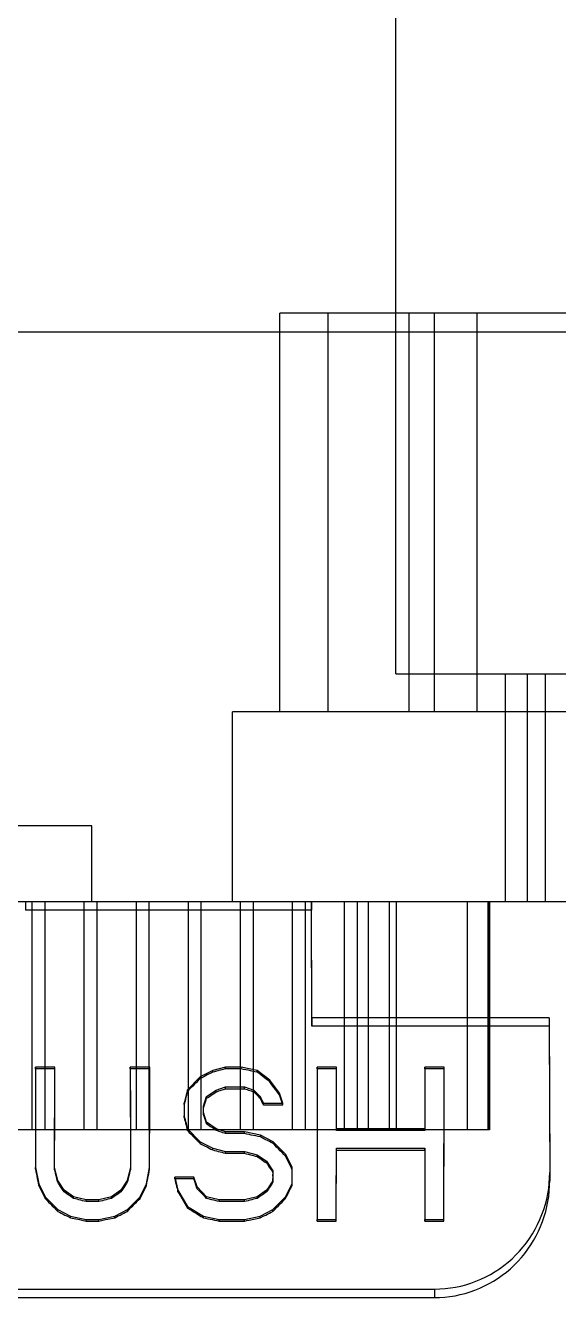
# Model space of a CAD drawing. Extents: x 0 to 290, y 0 to 931.
# Drawn here: x 233.75 to 247.78, y 676.98 to 710.47 of the extents above; entities that cross this region are included whole.
import ezdxf

# ---------------------------------------------------------------- set-up
doc = ezdxf.new("R2010")
doc.units = 0
doc.layers.add('-15N-THT. THIẾT BỊ ĐÓNG MỞ', color=40, linetype='CONTINUOUS')

# ---------------------------------------------------------------- blocks, each defined once
blk = doc.blocks.new('06 - N - SC VSD ATV630D55~D90N4')
at = {"layer": '-15N-THT. THIẾT BỊ ĐÓNG MỞ'}
for p, q in [((98.5, 227.7), (98.5, 259.69)), ((95.444, 237.2), (95.444, 237.2)), ((95.444, 226.7), (95.444, 237.2)), ((109.896, 237.2), (95.444, 237.2)), ((96.714, 237.2), (96.714, 237.2)), ((96.714, 226.7), (96.714, 237.2)), ((98.847, 237.2), (98.847, 237.2)), ((98.847, 226.7), (98.847, 237.2)), ((99.52, 237.2), (99.52, 237.2)), ((99.52, 226.7), (99.52, 237.2)), ((100.638, 237.2), (100.638, 237.2)), ((100.638, 226.7), (100.638, 237.2)), ((109.511, 236.7), (75.519, 236.7)), ((98.5, 227.7), (119.5, 227.7)), ((98.5, 227.7), (98.5, 227.7)), ((101.385, 221.7), (101.385, 227.7)), ((101.958, 227.7), (101.958, 221.7)), ((102.442, 221.7), (102.442, 227.7)), ((111.2, 226.7), (94.2, 226.7)), ((94.2, 221.7), (94.2, 226.7)), ((94.2, 226.7), (94.2, 226.7)), ((95.444, 226.7), (95.444, 226.7)), ((96.714, 226.7), (96.714, 226.7)), ((98.847, 226.7), (98.847, 226.7)), ((99.52, 226.7), (99.52, 226.7)), ((100.638, 226.7), (100.638, 226.7)), ((90.5, 223.7), (79.5, 223.7)), ((90.5, 221.7), (90.5, 223.7)), ((90.5, 223.7), (90.5, 223.7)), ((122.5, 221.7), (12.5, 221.7)), ((88.749, 221.7), (88.749, 221.48)), ((96.281, 221.48), (88.749, 221.48)), ((88.92, 221.7), (88.92, 215.7)), ((89.26, 221.7), (89.26, 215.7)), ((90.29, 221.7), (90.29, 215.7)), ((90.5, 221.7), (90.5, 221.7)), ((90.63, 221.7), (90.63, 215.7)), ((91.66, 221.7), (91.66, 215.7)), ((92, 221.7), (92, 215.7)), ((93.03, 221.7), (93.03, 215.7)), ((93.37, 221.7), (93.37, 215.7)), ((94.2, 221.7), (94.2, 221.7)), ((94.4, 221.7), (94.4, 215.7)), ((94.74, 221.7), (94.74, 215.7)), ((95.77, 221.7), (95.77, 215.7)), ((96.11, 221.7), (96.11, 215.7)), ((96.285, 218.649), (96.281, 221.7)), ((96.281, 221.7), (96.281, 221.48)), ((96.285, 218.427), (96.281, 221.48)), ((97.14, 221.7), (97.14, 215.7)), ((97.48, 221.7), (97.48, 215.7)), ((97.775, 221.7), (97.775, 215.7)), ((98.325, 221.7), (98.325, 215.7)), ((98.51, 221.7), (98.51, 215.7)), ((100.375, 221.7), (100.375, 215.7)), ((100.925, 221.7), (100.925, 215.7)), ((100.965, 221.7), (100.965, 215.7)), ((100.965, 215.7), (100.965, 221.7)), ((102.536, 218.649), (96.285, 218.649)), ((96.285, 218.649), (96.285, 218.427)), ((102.536, 218.427), (96.285, 218.427)), ((102.536, 218.649), (102.551, 214.584)), ((102.536, 218.649), (102.536, 218.427)), ((102.536, 218.427), (102.551, 214.361)), ((89.01, 217.348), (89.013, 214.707)), ((89.01, 217.303), (89.01, 217.348)), ((89.52, 217.348), (89.01, 217.348)), ((89.01, 217.303), (89.01, 216.926)), ((89.52, 217.303), (89.01, 217.303)), ((89.517, 214.7), (89.52, 217.348)), ((89.52, 217.303), (89.52, 217.348)), ((89.52, 216.925), (89.52, 217.303)), ((91.51, 217.348), (91.513, 214.7)), ((91.51, 217.303), (91.51, 217.348)), ((92.02, 217.348), (91.51, 217.348)), ((91.51, 217.303), (91.51, 216.925)), ((92.02, 217.303), (91.51, 217.303)), ((92.017, 214.707), (92.02, 217.348)), ((92.02, 217.303), (92.02, 217.348)), ((92.02, 216.926), (92.02, 217.303)), ((93.345, 217.09), (93.011, 216.749)), ((93.345, 217.046), (93.298, 216.997)), ((93.68, 217.262), (93.345, 217.09)), ((93.345, 217.046), (93.345, 217.09)), ((93.393, 217.07), (93.345, 217.046)), ((93.441, 217.095), (93.393, 217.07)), ((93.489, 217.119), (93.441, 217.095)), ((93.537, 217.144), (93.489, 217.119)), ((93.632, 217.193), (93.537, 217.144)), ((93.68, 217.217), (93.632, 217.193)), ((94.014, 217.347), (93.68, 217.262)), ((93.68, 217.217), (93.68, 217.262)), ((93.728, 217.229), (93.68, 217.217)), ((93.775, 217.242), (93.728, 217.229)), ((93.871, 217.266), (93.775, 217.242)), ((93.919, 217.278), (93.871, 217.266)), ((94.014, 217.303), (93.919, 217.278)), ((94.014, 217.303), (94.014, 217.347)), ((94.432, 217.347), (94.014, 217.347)), ((94.432, 217.303), (94.014, 217.303)), ((94.432, 217.303), (94.432, 217.347)), ((94.851, 217.261), (94.432, 217.347)), ((94.492, 217.29), (94.432, 217.303)), ((94.552, 217.278), (94.492, 217.29)), ((94.611, 217.266), (94.552, 217.278)), ((94.671, 217.254), (94.611, 217.266)), ((94.791, 217.229), (94.671, 217.254)), ((94.851, 217.217), (94.791, 217.229)), ((94.851, 217.217), (94.851, 217.261)), ((95.185, 217.005), (94.851, 217.261)), ((94.898, 217.18), (94.851, 217.217)), ((94.946, 217.143), (94.898, 217.18)), ((94.994, 217.107), (94.946, 217.143)), ((95.09, 217.034), (94.994, 217.107)), ((95.137, 216.997), (95.09, 217.034)), ((96.427, 217.348), (96.43, 213.342)), ((96.427, 217.303), (96.427, 217.348)), ((96.937, 217.348), (96.427, 217.348)), ((96.427, 217.303), (96.427, 216.731)), ((96.937, 217.303), (96.427, 217.303)), ((96.936, 215.729), (96.937, 217.348)), ((96.937, 217.303), (96.937, 217.348)), ((96.937, 217.072), (96.937, 217.303)), ((96.937, 216.841), (96.937, 217.072)), ((99.26, 217.348), (99.261, 215.729)), ((99.26, 217.303), (99.26, 217.348)), ((99.77, 217.348), (99.26, 217.348)), ((99.26, 217.303), (99.26, 217.072)), ((99.77, 217.303), (99.26, 217.303)), ((99.26, 217.072), (99.26, 216.841)), ((99.766, 213.342), (99.77, 217.348)), ((99.769, 216.731), (99.77, 217.303)), ((99.77, 217.303), (99.77, 217.348)), ((89.01, 216.926), (89.011, 216.549)), ((89.519, 216.169), (89.52, 216.925)), ((91.51, 216.925), (91.511, 216.547)), ((92.019, 216.549), (92.02, 216.926)), ((93.011, 216.749), (92.928, 216.407)), ((93.011, 216.704), (92.999, 216.655)), ((93.106, 216.802), (93.011, 216.704)), ((93.011, 216.704), (93.011, 216.749)), ((93.154, 216.851), (93.106, 216.802)), ((93.202, 216.899), (93.154, 216.851)), ((93.25, 216.948), (93.202, 216.899)), ((93.298, 216.997), (93.25, 216.948)), ((93.519, 216.573), (93.767, 216.742)), ((93.696, 216.649), (93.767, 216.698)), ((93.767, 216.742), (94.016, 216.827)), ((93.767, 216.698), (93.767, 216.742)), ((93.767, 216.698), (93.803, 216.71)), ((93.803, 216.71), (93.838, 216.722)), ((93.838, 216.722), (93.874, 216.734)), ((93.874, 216.734), (94.016, 216.782)), ((94.016, 216.827), (94.514, 216.827)), ((94.016, 216.782), (94.016, 216.827)), ((94.016, 216.782), (94.514, 216.782)), ((94.514, 216.827), (94.763, 216.742)), ((94.514, 216.782), (94.514, 216.827)), ((94.514, 216.782), (94.55, 216.77)), ((94.55, 216.77), (94.585, 216.758)), ((94.585, 216.758), (94.621, 216.746)), ((94.621, 216.746), (94.656, 216.734)), ((94.656, 216.734), (94.692, 216.722)), ((94.692, 216.722), (94.727, 216.71)), ((94.727, 216.71), (94.763, 216.698)), ((94.763, 216.742), (94.928, 216.574)), ((94.763, 216.698), (94.763, 216.742)), ((94.763, 216.698), (94.786, 216.674)), ((95.185, 216.96), (95.137, 216.997)), ((95.185, 216.96), (95.185, 217.005)), ((95.436, 216.664), (95.185, 217.005)), ((95.221, 216.912), (95.185, 216.96)), ((95.292, 216.814), (95.221, 216.912)), ((95.328, 216.765), (95.292, 216.814)), ((95.364, 216.717), (95.328, 216.765)), ((95.4, 216.668), (95.364, 216.717)), ((96.427, 216.731), (96.428, 216.159)), ((96.936, 216.609), (96.937, 216.841)), ((99.26, 216.841), (99.26, 216.609)), ((99.769, 216.159), (99.769, 216.731)), ((89.011, 216.549), (89.011, 216.171)), ((91.511, 216.547), (91.511, 215.791)), ((92.019, 215.794), (92.019, 216.549)), ((92.94, 216.411), (92.928, 216.362)), ((92.928, 216.407), (92.928, 216.358)), ((92.928, 216.362), (92.928, 216.407)), ((92.928, 216.362), (92.928, 216.314)), ((92.928, 216.358), (92.928, 216.309)), ((92.951, 216.46), (92.94, 216.411)), ((92.975, 216.558), (92.951, 216.46)), ((92.987, 216.607), (92.975, 216.558)), ((92.999, 216.655), (92.987, 216.607)), ((93.436, 216.32), (93.519, 216.573)), ((93.436, 216.276), (93.507, 216.493)), ((93.507, 216.493), (93.519, 216.529)), ((93.519, 216.529), (93.519, 216.573)), ((93.519, 216.529), (93.554, 216.553)), ((93.554, 216.553), (93.59, 216.577)), ((93.59, 216.577), (93.661, 216.625)), ((93.661, 216.625), (93.696, 216.649)), ((94.786, 216.674), (94.81, 216.65)), ((94.81, 216.65), (94.857, 216.601)), ((94.857, 216.601), (94.881, 216.577)), ((94.881, 216.577), (94.904, 216.553)), ((94.904, 216.553), (94.928, 216.529)), ((94.928, 216.574), (94.964, 216.5)), ((94.928, 216.529), (94.928, 216.574)), ((94.928, 216.529), (94.964, 216.456)), ((94.964, 216.5), (94.976, 216.476)), ((94.964, 216.456), (94.976, 216.431)), ((94.976, 216.476), (95.012, 216.402)), ((94.976, 216.431), (95, 216.382)), ((95, 216.382), (95.012, 216.358)), ((95.012, 216.358), (95.012, 216.402)), ((95.012, 216.402), (95.521, 216.402)), ((95.012, 216.358), (95.085, 216.358)), ((95.085, 216.358), (95.449, 216.358)), ((95.436, 216.619), (95.4, 216.668)), ((95.436, 216.619), (95.436, 216.664)), ((95.521, 216.402), (95.436, 216.664)), ((95.521, 216.358), (95.436, 216.619)), ((95.449, 216.358), (95.521, 216.358)), ((95.521, 216.358), (95.521, 216.402)), ((96.936, 216.378), (96.936, 216.609)), ((96.936, 216.147), (96.936, 216.378)), ((99.26, 216.609), (99.26, 216.378)), ((99.26, 216.378), (99.261, 216.147)), ((89.011, 216.171), (89.011, 215.794)), ((89.519, 215.791), (89.519, 216.169)), ((92.928, 216.314), (92.928, 216.265)), ((92.928, 216.309), (92.928, 216.261)), ((92.928, 216.265), (92.928, 216.216)), ((92.928, 216.261), (92.928, 216.212)), ((92.928, 216.216), (92.928, 216.167)), ((92.928, 216.212), (92.928, 216.163)), ((92.928, 216.167), (92.928, 216.118)), ((92.928, 216.163), (92.928, 216.114)), ((92.928, 216.118), (92.928, 216.07)), ((92.928, 216.114), (92.928, 216.065)), ((92.928, 216.07), (92.928, 216.021)), ((92.928, 216.065), (92.94, 216.017)), ((92.928, 216.021), (92.928, 216.065)), ((92.928, 216.021), (92.94, 215.972)), ((92.94, 216.017), (92.952, 215.968)), ((93.435, 216.199), (93.436, 216.272)), ((93.435, 216.203), (93.436, 216.228)), ((93.435, 216.155), (93.435, 216.203)), ((93.435, 216.175), (93.435, 216.199)), ((93.435, 216.151), (93.435, 216.175)), ((93.435, 216.13), (93.435, 216.155)), ((93.435, 216.106), (93.435, 216.151)), ((93.518, 215.898), (93.435, 216.151)), ((93.435, 216.106), (93.435, 216.13)), ((93.447, 216.07), (93.435, 216.106)), ((93.436, 216.276), (93.436, 216.32)), ((93.436, 216.296), (93.436, 216.32)), ((93.436, 216.272), (93.436, 216.296)), ((93.436, 216.252), (93.436, 216.276)), ((93.436, 216.228), (93.436, 216.252)), ((93.459, 216.034), (93.447, 216.07)), ((93.471, 215.998), (93.459, 216.034)), ((96.428, 216.159), (96.428, 215.586)), ((96.936, 215.916), (96.936, 216.147)), ((99.261, 216.147), (99.261, 215.916)), ((99.768, 215.586), (99.769, 216.159)), ((100.965, 215.7), (84.065, 215.7)), ((89.011, 215.794), (89.012, 215.039)), ((89.518, 215.034), (89.519, 215.791)), ((91.511, 215.791), (91.512, 215.412)), ((92.018, 215.417), (92.019, 215.794)), ((92.94, 215.972), (92.952, 215.923)), ((92.952, 215.968), (92.964, 215.919)), ((92.952, 215.923), (92.964, 215.874)), ((92.964, 215.919), (92.976, 215.87)), ((92.964, 215.874), (92.976, 215.826)), ((92.976, 215.87), (92.988, 215.821)), ((92.976, 215.826), (92.988, 215.777)), ((92.988, 215.821), (93, 215.772)), ((92.988, 215.777), (93, 215.728)), ((93, 215.772), (93.012, 215.724)), ((93, 215.728), (93.012, 215.679)), ((93.012, 215.724), (93.347, 215.383)), ((93.012, 215.679), (93.012, 215.724)), ((93.012, 215.679), (93.06, 215.63)), ((93.494, 215.926), (93.471, 215.998)), ((93.506, 215.889), (93.494, 215.926)), ((93.518, 215.853), (93.506, 215.889)), ((93.518, 215.853), (93.518, 215.898)), ((93.766, 215.728), (93.518, 215.898)), ((93.553, 215.829), (93.518, 215.853)), ((93.624, 215.781), (93.553, 215.829)), ((93.66, 215.756), (93.624, 215.781)), ((93.731, 215.708), (93.66, 215.756)), ((93.766, 215.684), (93.731, 215.708)), ((93.766, 215.684), (93.766, 215.728)), ((94.016, 215.643), (93.766, 215.728)), ((93.802, 215.672), (93.766, 215.684)), ((96.936, 215.684), (96.936, 215.916)), ((96.936, 215.684), (96.936, 215.729)), ((99.261, 215.729), (96.936, 215.729)), ((99.261, 215.684), (96.936, 215.684)), ((99.261, 215.916), (99.261, 215.684)), ((99.261, 215.684), (99.261, 215.729)), ((91.512, 215.412), (91.513, 214.656)), ((92.018, 215.039), (92.018, 215.417)), ((93.06, 215.63), (93.108, 215.582)), ((93.108, 215.582), (93.155, 215.533)), ((93.155, 215.533), (93.203, 215.485)), ((93.203, 215.485), (93.251, 215.436)), ((93.251, 215.436), (93.347, 215.339)), ((93.347, 215.383), (93.681, 215.212)), ((93.347, 215.339), (93.347, 215.383)), ((93.873, 215.647), (93.802, 215.672)), ((93.909, 215.635), (93.873, 215.647)), ((93.944, 215.623), (93.909, 215.635)), ((93.98, 215.611), (93.944, 215.623)), ((94.016, 215.599), (93.98, 215.611)), ((94.016, 215.599), (94.016, 215.643)), ((94.515, 215.643), (94.016, 215.643)), ((94.087, 215.599), (94.016, 215.599)), ((94.158, 215.599), (94.087, 215.599)), ((94.23, 215.599), (94.158, 215.599)), ((94.301, 215.598), (94.23, 215.599)), ((94.373, 215.598), (94.301, 215.598)), ((94.444, 215.598), (94.373, 215.598)), ((94.515, 215.598), (94.444, 215.598)), ((94.515, 215.598), (94.515, 215.643)), ((94.933, 215.557), (94.515, 215.643)), ((94.575, 215.586), (94.515, 215.598)), ((94.635, 215.574), (94.575, 215.586)), ((94.694, 215.562), (94.635, 215.574)), ((94.754, 215.549), (94.694, 215.562)), ((94.813, 215.537), (94.754, 215.549)), ((94.873, 215.525), (94.813, 215.537)), ((94.933, 215.513), (94.873, 215.525)), ((94.933, 215.513), (94.933, 215.557)), ((95.267, 215.386), (94.933, 215.557)), ((94.98, 215.488), (94.933, 215.513)), ((95.028, 215.464), (94.98, 215.488)), ((95.171, 215.391), (95.028, 215.464)), ((95.219, 215.366), (95.171, 215.391)), ((95.267, 215.342), (95.219, 215.366)), ((95.267, 215.342), (95.267, 215.386)), ((95.6, 215.046), (95.267, 215.386)), ((95.314, 215.293), (95.267, 215.342)), ((96.428, 215.586), (96.429, 215.014)), ((99.768, 215.014), (99.768, 215.586)), ((89.012, 215.039), (89.013, 214.662)), ((89.517, 214.656), (89.518, 215.034)), ((92.017, 214.662), (92.018, 215.039)), ((93.347, 215.339), (93.394, 215.314)), ((93.394, 215.314), (93.442, 215.29)), ((93.442, 215.29), (93.538, 215.241)), ((93.538, 215.241), (93.585, 215.217)), ((93.585, 215.217), (93.633, 215.192)), ((93.633, 215.192), (93.681, 215.168)), ((93.681, 215.212), (94.015, 215.127)), ((93.681, 215.168), (93.681, 215.212)), ((93.681, 215.168), (93.728, 215.156)), ((93.728, 215.156), (93.776, 215.144)), ((93.776, 215.144), (93.824, 215.131)), ((93.824, 215.131), (93.872, 215.119)), ((93.872, 215.119), (93.919, 215.107)), ((93.919, 215.107), (93.967, 215.095)), ((93.967, 215.095), (94.015, 215.083)), ((94.015, 215.127), (94.515, 215.127)), ((94.015, 215.083), (94.015, 215.127)), ((94.015, 215.083), (94.086, 215.083)), ((94.086, 215.083), (94.158, 215.083)), ((94.158, 215.083), (94.229, 215.083)), ((94.229, 215.083), (94.3, 215.083)), ((94.3, 215.083), (94.372, 215.082)), ((94.372, 215.082), (94.443, 215.082)), ((94.443, 215.082), (94.515, 215.082)), ((94.515, 215.127), (94.847, 215.042)), ((94.515, 215.082), (94.515, 215.127)), ((94.515, 215.082), (94.562, 215.07)), ((94.562, 215.07), (94.61, 215.058)), ((94.61, 215.058), (94.705, 215.034)), ((94.705, 215.034), (94.752, 215.022)), ((94.752, 215.022), (94.8, 215.01)), ((94.8, 215.01), (94.847, 214.997)), ((94.847, 215.042), (95.097, 214.872)), ((94.847, 214.997), (94.847, 215.042)), ((95.362, 215.244), (95.314, 215.293)), ((95.41, 215.196), (95.362, 215.244)), ((95.457, 215.147), (95.41, 215.196)), ((95.505, 215.098), (95.457, 215.147)), ((95.553, 215.05), (95.505, 215.098)), ((95.6, 215.001), (95.553, 215.05)), ((95.6, 215.001), (95.6, 215.046)), ((95.767, 214.706), (95.6, 215.046)), ((96.429, 215.014), (96.429, 214.442)), ((96.933, 213.342), (96.934, 215.212)), ((96.934, 215.212), (99.263, 215.212)), ((96.934, 215.167), (96.934, 215.212)), ((96.934, 214.9), (96.934, 215.167)), ((96.934, 215.167), (99.263, 215.167)), ((99.263, 215.212), (99.264, 213.342)), ((99.263, 215.167), (99.263, 215.212)), ((99.263, 215.167), (99.263, 214.633)), ((99.767, 214.442), (99.768, 215.014)), ((89.013, 214.707), (89.097, 214.277)), ((89.013, 214.662), (89.013, 214.707)), ((89.517, 214.656), (89.517, 214.7)), ((89.6, 214.364), (89.517, 214.7)), ((91.513, 214.7), (91.43, 214.364)), ((91.513, 214.656), (91.513, 214.7)), ((91.933, 214.277), (92.017, 214.707)), ((92.017, 214.662), (92.017, 214.707)), ((94.847, 214.997), (94.919, 214.949)), ((94.919, 214.949), (94.954, 214.925)), ((94.954, 214.925), (95.061, 214.852)), ((95.061, 214.852), (95.097, 214.828)), ((95.097, 214.872), (95.263, 214.618)), ((95.097, 214.828), (95.097, 214.872)), ((95.097, 214.828), (95.121, 214.791)), ((95.121, 214.791), (95.168, 214.719)), ((95.168, 214.719), (95.192, 214.683)), ((95.192, 214.683), (95.216, 214.646)), ((95.719, 214.758), (95.6, 215.001)), ((95.743, 214.71), (95.719, 214.758)), ((95.767, 214.661), (95.743, 214.71)), ((95.766, 214.277), (95.767, 214.706)), ((95.767, 214.661), (95.767, 214.706)), ((96.934, 214.633), (96.934, 214.9)), ((89.013, 214.662), (89.025, 214.601)), ((89.025, 214.601), (89.037, 214.539)), ((89.037, 214.539), (89.049, 214.478)), ((89.049, 214.478), (89.061, 214.416)), ((89.061, 214.416), (89.073, 214.355)), ((89.073, 214.355), (89.085, 214.294)), ((89.529, 214.608), (89.517, 214.656)), ((89.541, 214.56), (89.529, 214.608)), ((89.553, 214.512), (89.541, 214.56)), ((89.564, 214.464), (89.553, 214.512)), ((89.576, 214.416), (89.564, 214.464)), ((89.588, 214.368), (89.576, 214.416)), ((89.6, 214.32), (89.588, 214.368)), ((89.6, 214.32), (89.6, 214.364)), ((89.766, 214.109), (89.6, 214.364)), ((91.43, 214.364), (91.264, 214.109)), ((91.442, 214.368), (91.43, 214.32)), ((91.43, 214.32), (91.43, 214.364)), ((91.454, 214.416), (91.442, 214.368)), ((91.466, 214.464), (91.454, 214.416)), ((91.477, 214.512), (91.466, 214.464)), ((91.489, 214.56), (91.477, 214.512)), ((91.501, 214.608), (91.489, 214.56)), ((91.513, 214.656), (91.501, 214.608)), ((91.945, 214.294), (91.957, 214.355)), ((91.957, 214.355), (91.969, 214.416)), ((91.969, 214.416), (91.981, 214.478)), ((91.981, 214.478), (91.993, 214.539)), ((91.993, 214.539), (92.005, 214.601)), ((92.005, 214.601), (92.017, 214.662)), ((92.679, 214.449), (92.764, 214.109)), ((92.679, 214.405), (92.679, 214.449)), ((93.183, 214.449), (92.679, 214.449)), ((92.679, 214.405), (92.691, 214.356)), ((92.967, 214.405), (92.679, 214.405)), ((92.691, 214.356), (92.703, 214.308)), ((93.039, 214.405), (92.967, 214.405)), ((93.183, 214.405), (93.039, 214.405)), ((93.183, 214.405), (93.183, 214.449)), ((93.266, 214.194), (93.183, 214.449)), ((93.195, 214.368), (93.183, 214.405)), ((93.242, 214.222), (93.195, 214.368)), ((95.216, 214.646), (95.24, 214.61)), ((95.24, 214.61), (95.263, 214.574)), ((95.263, 214.364), (95.24, 214.327)), ((95.263, 214.618), (95.263, 214.584)), ((95.263, 214.574), (95.263, 214.618)), ((95.263, 214.584), (95.263, 214.55)), ((95.263, 214.574), (95.263, 214.54)), ((95.263, 214.55), (95.263, 214.516)), ((95.263, 214.54), (95.263, 214.506)), ((95.263, 214.48), (95.263, 214.525)), ((95.263, 214.516), (95.263, 214.482)), ((95.263, 214.506), (95.263, 214.472)), ((95.263, 214.482), (95.263, 214.448)), ((95.263, 214.472), (95.263, 214.438)), ((95.263, 214.448), (95.263, 214.414)), ((95.263, 214.438), (95.263, 214.404)), ((95.263, 214.414), (95.263, 214.406)), ((95.263, 214.369), (95.263, 214.414)), ((95.263, 214.406), (95.263, 214.397)), ((95.263, 214.404), (95.263, 214.369)), ((95.263, 214.397), (95.263, 214.389)), ((95.263, 214.389), (95.264, 214.38)), ((95.264, 214.372), (95.263, 214.364)), ((95.263, 214.369), (95.263, 214.361)), ((95.263, 214.319), (95.263, 214.364)), ((95.263, 214.361), (95.263, 214.353)), ((95.263, 214.353), (95.263, 214.344)), ((95.263, 214.344), (95.264, 214.336)), ((95.264, 214.38), (95.264, 214.372)), ((95.264, 214.336), (95.264, 214.328)), ((95.766, 214.294), (95.767, 214.416)), ((95.767, 214.6), (95.767, 214.661)), ((95.767, 214.539), (95.767, 214.6)), ((95.767, 214.477), (95.767, 214.539)), ((95.767, 214.416), (95.767, 214.477)), ((96.429, 214.442), (96.43, 213.87)), ((96.933, 214.366), (96.934, 214.633)), ((96.933, 214.099), (96.933, 214.366)), ((99.263, 214.633), (99.263, 214.366)), ((99.263, 214.366), (99.263, 214.099)), ((99.767, 213.87), (99.767, 214.442)), ((102.539, 214.291), (102.548, 214.433)), ((102.548, 214.433), (102.551, 214.576)), ((102.548, 214.222), (102.551, 214.361)), ((102.551, 214.582), (102.551, 214.584)), ((102.551, 214.584), (102.551, 214.361)), ((102.551, 214.582), (102.551, 214.353)), ((89.085, 214.294), (89.097, 214.232)), ((89.097, 214.277), (89.264, 213.937)), ((89.097, 214.232), (89.097, 214.277)), ((89.097, 214.232), (89.264, 213.893)), ((89.623, 214.283), (89.6, 214.32)), ((89.647, 214.247), (89.623, 214.283)), ((89.671, 214.21), (89.647, 214.247)), ((89.742, 214.101), (89.671, 214.21)), ((89.766, 214.065), (89.742, 214.101)), ((89.766, 214.065), (89.766, 214.109)), ((90.015, 213.939), (89.766, 214.109)), ((89.801, 214.04), (89.766, 214.065)), ((89.873, 213.992), (89.801, 214.04)), ((91.264, 214.109), (91.015, 213.939)), ((91.193, 214.016), (91.157, 213.992)), ((91.229, 214.04), (91.193, 214.016)), ((91.264, 214.065), (91.229, 214.04)), ((91.264, 214.065), (91.264, 214.109)), ((91.288, 214.101), (91.264, 214.065)), ((91.359, 214.21), (91.288, 214.101)), ((91.383, 214.247), (91.359, 214.21)), ((91.407, 214.283), (91.383, 214.247)), ((91.43, 214.32), (91.407, 214.283)), ((91.766, 213.937), (91.933, 214.277)), ((91.766, 213.893), (91.933, 214.232)), ((91.933, 214.232), (91.945, 214.294)), ((91.933, 214.232), (91.933, 214.277)), ((92.703, 214.308), (92.716, 214.259)), ((92.716, 214.259), (92.728, 214.21)), ((92.728, 214.21), (92.74, 214.162)), ((92.74, 214.162), (92.752, 214.113)), ((92.752, 214.113), (92.764, 214.064)), ((92.764, 214.109), (93.015, 213.681)), ((92.764, 214.064), (92.764, 214.109)), ((92.764, 214.064), (92.836, 213.942)), ((93.254, 214.186), (93.242, 214.222)), ((93.266, 214.149), (93.254, 214.186)), ((93.266, 214.149), (93.266, 214.194)), ((93.515, 213.939), (93.266, 214.194)), ((93.302, 214.113), (93.266, 214.149)), ((93.337, 214.077), (93.302, 214.113)), ((93.373, 214.04), (93.337, 214.077)), ((93.409, 214.004), (93.373, 214.04)), ((93.444, 213.968), (93.409, 214.004)), ((95.098, 214.109), (94.848, 213.939)), ((95.062, 214.04), (94.991, 213.992)), ((95.098, 214.065), (95.062, 214.04)), ((95.121, 214.146), (95.098, 214.109)), ((95.145, 214.137), (95.098, 214.065)), ((95.098, 214.065), (95.098, 214.109)), ((95.145, 214.182), (95.121, 214.146)), ((95.169, 214.218), (95.145, 214.182)), ((95.169, 214.174), (95.145, 214.137)), ((95.192, 214.255), (95.169, 214.218)), ((95.192, 214.21), (95.169, 214.174)), ((95.216, 214.291), (95.192, 214.255)), ((95.216, 214.247), (95.192, 214.21)), ((95.24, 214.327), (95.216, 214.291)), ((95.24, 214.283), (95.216, 214.247)), ((95.263, 214.319), (95.24, 214.283)), ((95.264, 214.328), (95.263, 214.319)), ((95.599, 213.937), (95.766, 214.277)), ((95.647, 213.99), (95.671, 214.038)), ((95.671, 214.038), (95.695, 214.087)), ((95.695, 214.087), (95.718, 214.135)), ((95.718, 214.135), (95.742, 214.184)), ((95.742, 214.184), (95.766, 214.233)), ((95.766, 214.233), (95.766, 214.294)), ((95.766, 214.233), (95.766, 214.277)), ((96.933, 213.831), (96.933, 214.099)), ((99.263, 214.099), (99.264, 213.831)), ((102.471, 213.874), (102.5, 214.012)), ((102.5, 214.012), (102.523, 214.151)), ((102.523, 214.151), (102.539, 214.291)), ((102.525, 213.947), (102.54, 214.084)), ((102.54, 214.084), (102.548, 214.222)), ((89.264, 213.937), (89.598, 213.598)), ((89.264, 213.893), (89.264, 213.937)), ((89.264, 213.893), (89.312, 213.844)), ((89.312, 213.844), (89.36, 213.796)), ((89.36, 213.796), (89.407, 213.747)), ((89.407, 213.747), (89.455, 213.699)), ((89.455, 213.699), (89.503, 213.65)), ((89.908, 213.967), (89.873, 213.992)), ((90.015, 213.894), (89.908, 213.967)), ((90.015, 213.894), (90.015, 213.939)), ((90.348, 213.854), (90.015, 213.939)), ((90.063, 213.882), (90.015, 213.894)), ((90.111, 213.87), (90.063, 213.882)), ((90.158, 213.858), (90.111, 213.87)), ((90.206, 213.846), (90.158, 213.858)), ((90.253, 213.834), (90.206, 213.846)), ((90.301, 213.821), (90.253, 213.834)), ((90.348, 213.809), (90.301, 213.821)), ((90.348, 213.809), (90.348, 213.854)), ((90.682, 213.854), (90.348, 213.854)), ((90.682, 213.809), (90.348, 213.809)), ((91.015, 213.939), (90.682, 213.854)), ((90.682, 213.809), (90.682, 213.854)), ((90.729, 213.821), (90.682, 213.809)), ((90.777, 213.834), (90.729, 213.821)), ((90.824, 213.846), (90.777, 213.834)), ((90.872, 213.858), (90.824, 213.846)), ((90.919, 213.87), (90.872, 213.858)), ((90.967, 213.882), (90.919, 213.87)), ((91.015, 213.894), (90.967, 213.882)), ((91.122, 213.967), (91.015, 213.894)), ((91.015, 213.894), (91.015, 213.939)), ((91.157, 213.992), (91.122, 213.967)), ((91.432, 213.598), (91.766, 213.937)), ((91.527, 213.65), (91.575, 213.699)), ((91.575, 213.699), (91.623, 213.747)), ((91.623, 213.747), (91.67, 213.796)), ((91.67, 213.796), (91.718, 213.844)), ((91.718, 213.844), (91.766, 213.893)), ((91.766, 213.893), (91.766, 213.937)), ((92.836, 213.942), (92.871, 213.881)), ((92.871, 213.881), (92.907, 213.82)), ((92.907, 213.82), (93.015, 213.637)), ((93.015, 213.681), (93.432, 213.428)), ((93.015, 213.637), (93.015, 213.681)), ((93.48, 213.931), (93.444, 213.968)), ((93.515, 213.895), (93.48, 213.931)), ((93.515, 213.895), (93.515, 213.939)), ((93.848, 213.854), (93.515, 213.939)), ((93.563, 213.883), (93.515, 213.895)), ((93.658, 213.858), (93.563, 213.883)), ((93.706, 213.846), (93.658, 213.858)), ((93.801, 213.822), (93.706, 213.846)), ((93.848, 213.809), (93.801, 213.822)), ((93.848, 213.809), (93.848, 213.854)), ((94.515, 213.854), (93.848, 213.854)), ((94.515, 213.809), (93.848, 213.809)), ((94.848, 213.939), (94.515, 213.854)), ((94.515, 213.809), (94.515, 213.854)), ((94.562, 213.821), (94.515, 213.809)), ((94.61, 213.834), (94.562, 213.821)), ((94.658, 213.846), (94.61, 213.834)), ((94.705, 213.858), (94.658, 213.846)), ((94.753, 213.87), (94.705, 213.858)), ((94.8, 213.882), (94.753, 213.87)), ((94.848, 213.894), (94.8, 213.882)), ((94.848, 213.894), (94.848, 213.939)), ((94.884, 213.919), (94.848, 213.894)), ((94.955, 213.967), (94.884, 213.919)), ((94.991, 213.992), (94.955, 213.967)), ((95.265, 213.598), (95.599, 213.937)), ((95.361, 213.65), (95.408, 213.699)), ((95.408, 213.699), (95.456, 213.747)), ((95.456, 213.747), (95.504, 213.796)), ((95.504, 213.796), (95.551, 213.844)), ((95.551, 213.844), (95.599, 213.893)), ((95.599, 213.893), (95.623, 213.941)), ((95.599, 213.893), (95.599, 213.937)), ((95.623, 213.941), (95.647, 213.99)), ((96.43, 213.87), (96.43, 213.297)), ((96.933, 213.564), (96.933, 213.831)), ((99.264, 213.831), (99.264, 213.564)), ((99.766, 213.297), (99.767, 213.87)), ((102.395, 213.603), (102.436, 213.738)), ((102.436, 213.738), (102.471, 213.874)), ((102.444, 213.545), (102.477, 213.677)), ((102.477, 213.677), (102.504, 213.812)), ((102.504, 213.812), (102.525, 213.947)), ((89.503, 213.65), (89.55, 213.602)), ((89.55, 213.602), (89.598, 213.553)), ((89.598, 213.598), (89.932, 213.427)), ((89.598, 213.553), (89.598, 213.598)), ((89.598, 213.553), (89.646, 213.529)), ((89.646, 213.529), (89.693, 213.505)), ((89.693, 213.505), (89.741, 213.48)), ((89.741, 213.48), (89.789, 213.456)), ((89.789, 213.456), (89.836, 213.432)), ((89.836, 213.432), (89.932, 213.383)), ((89.932, 213.427), (90.348, 213.342)), ((89.932, 213.383), (89.932, 213.427)), ((89.932, 213.383), (90.17, 213.334)), ((90.17, 213.334), (90.229, 213.322)), ((90.348, 213.342), (90.682, 213.342)), ((90.348, 213.298), (90.348, 213.342)), ((90.682, 213.342), (91.098, 213.427)), ((90.682, 213.298), (90.682, 213.342)), ((90.682, 213.298), (90.86, 213.334)), ((90.86, 213.334), (90.92, 213.347)), ((90.92, 213.347), (91.098, 213.383)), ((91.098, 213.427), (91.432, 213.598)), ((91.098, 213.383), (91.194, 213.432)), ((91.098, 213.383), (91.098, 213.427)), ((91.194, 213.432), (91.241, 213.456)), ((91.241, 213.456), (91.289, 213.48)), ((91.289, 213.48), (91.337, 213.505)), ((91.337, 213.505), (91.384, 213.529)), ((91.384, 213.529), (91.432, 213.553)), ((91.432, 213.553), (91.48, 213.602)), ((91.432, 213.553), (91.432, 213.598)), ((91.48, 213.602), (91.527, 213.65)), ((93.015, 213.637), (93.074, 213.601)), ((93.074, 213.601), (93.134, 213.564)), ((93.134, 213.564), (93.193, 213.528)), ((93.193, 213.528), (93.253, 213.492)), ((93.253, 213.492), (93.372, 213.419)), ((93.372, 213.419), (93.432, 213.383)), ((93.432, 213.428), (93.848, 213.342)), ((93.432, 213.383), (93.432, 213.428)), ((93.432, 213.383), (93.491, 213.371)), ((93.491, 213.371), (93.551, 213.359)), ((93.551, 213.359), (93.61, 213.347)), ((93.61, 213.347), (93.67, 213.334)), ((93.67, 213.334), (93.729, 213.322)), ((93.848, 213.342), (94.515, 213.342)), ((93.848, 213.298), (93.848, 213.342)), ((94.515, 213.342), (94.932, 213.427)), ((94.515, 213.298), (94.515, 213.342)), ((94.634, 213.322), (94.932, 213.383)), ((94.932, 213.427), (95.265, 213.598)), ((94.932, 213.383), (95.027, 213.432)), ((94.932, 213.383), (94.932, 213.427)), ((95.027, 213.432), (95.075, 213.456)), ((95.075, 213.456), (95.122, 213.48)), ((95.122, 213.48), (95.17, 213.505)), ((95.17, 213.505), (95.218, 213.529)), ((95.218, 213.529), (95.265, 213.553)), ((95.265, 213.553), (95.313, 213.602)), ((95.265, 213.553), (95.265, 213.598)), ((95.313, 213.602), (95.361, 213.65)), ((96.43, 213.342), (96.933, 213.342)), ((96.43, 213.297), (96.43, 213.342)), ((96.933, 213.297), (96.933, 213.564)), ((96.933, 213.297), (96.933, 213.342)), ((99.264, 213.564), (99.264, 213.297)), ((99.264, 213.342), (99.766, 213.342)), ((99.264, 213.297), (99.264, 213.342)), ((99.766, 213.297), (99.766, 213.342)), ((102.233, 213.211), (102.293, 213.339)), ((102.293, 213.339), (102.347, 213.47)), ((102.347, 213.47), (102.395, 213.603)), ((102.36, 213.283), (102.405, 213.413)), ((102.405, 213.413), (102.444, 213.545)), ((90.229, 213.322), (90.348, 213.298)), ((90.348, 213.298), (90.682, 213.298)), ((93.729, 213.322), (93.789, 213.31)), ((93.789, 213.31), (93.848, 213.298)), ((93.848, 213.298), (94.515, 213.298)), ((94.515, 213.298), (94.575, 213.31)), ((94.575, 213.31), (94.634, 213.322)), ((96.43, 213.297), (96.933, 213.297)), ((99.264, 213.297), (99.766, 213.297)), ((102.097, 212.962), (102.168, 213.085)), ((102.168, 213.085), (102.233, 213.211)), ((102.192, 212.906), (102.253, 213.029)), ((102.253, 213.029), (102.31, 213.155)), ((102.31, 213.155), (102.36, 213.283)), ((101.852, 212.615), (101.939, 212.727)), ((101.939, 212.727), (102.021, 212.842)), ((101.975, 212.554), (102.052, 212.668)), ((102.021, 212.842), (102.097, 212.962)), ((102.052, 212.668), (102.125, 212.785)), ((102.125, 212.785), (102.192, 212.906)), ((101.56, 212.306), (101.662, 212.404)), ((101.662, 212.404), (101.759, 212.507)), ((101.713, 212.234), (101.805, 212.336)), ((101.759, 212.507), (101.852, 212.615)), ((101.805, 212.336), (101.892, 212.443)), ((101.892, 212.443), (101.975, 212.554)), ((101.112, 211.965), (101.23, 212.042)), ((101.23, 212.042), (101.344, 212.125)), ((101.344, 212.125), (101.454, 212.213)), ((101.41, 211.954), (101.515, 212.043)), ((101.454, 212.213), (101.56, 212.306)), ((101.515, 212.043), (101.616, 212.136)), ((101.616, 212.136), (101.713, 212.234)), ((100.344, 211.622), (100.477, 211.664)), ((100.477, 211.664), (100.609, 211.712)), ((100.609, 211.712), (100.738, 211.767)), ((100.738, 211.767), (100.865, 211.827)), ((100.865, 211.827), (100.99, 211.893)), ((100.953, 211.65), (101.073, 211.719)), ((100.99, 211.893), (101.112, 211.965)), ((101.073, 211.719), (101.189, 211.792)), ((101.189, 211.792), (101.301, 211.871)), ((101.301, 211.871), (101.41, 211.954)), ((85.515, 211.506), (99.515, 211.506)), ((99.515, 211.506), (99.656, 211.509)), ((99.515, 211.506), (99.515, 211.283)), ((99.656, 211.509), (99.797, 211.519)), ((99.797, 211.519), (99.936, 211.535)), ((99.924, 211.311), (100.058, 211.332)), ((99.936, 211.535), (100.073, 211.557)), ((100.058, 211.332), (100.191, 211.36)), ((100.073, 211.557), (100.21, 211.587)), ((100.191, 211.36), (100.323, 211.393)), ((100.21, 211.587), (100.344, 211.622)), ((100.323, 211.393), (100.452, 211.433)), ((100.452, 211.433), (100.581, 211.479)), ((100.581, 211.479), (100.707, 211.53)), ((100.707, 211.53), (100.831, 211.588)), ((100.831, 211.588), (100.953, 211.65)), ((85.515, 211.283), (99.515, 211.283)), ((99.515, 211.283), (99.653, 211.286)), ((99.653, 211.286), (99.789, 211.295)), ((99.789, 211.295), (99.924, 211.311))]:
    blk.add_line(p, q, dxfattribs=at)

msp = doc.modelspace()

# ---------------------------------------------------------------- block references
msp.add_blockref('06 - N - SC VSD ATV630D55~D90N4', (145, 465.7))

doc.saveas('drawing.dxf')
